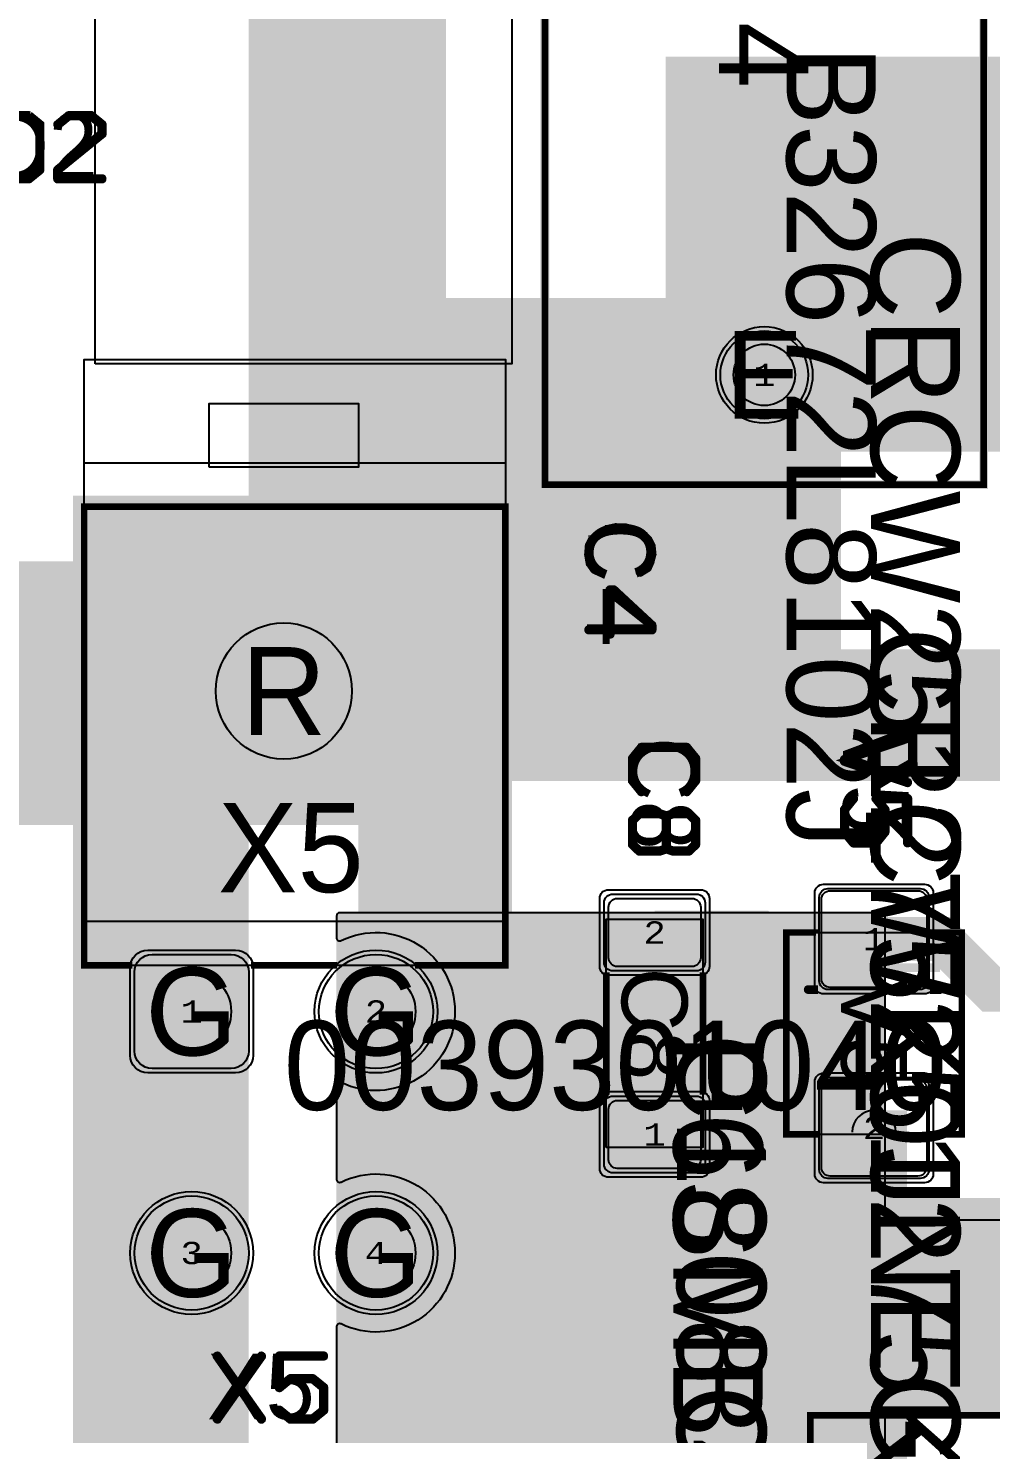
# Model space of a CAD drawing. Extents: x -74 to 89, y -130 to 74.
# Drawn here: x 15.47 to 37.41, y 21.63 to 53.65 of the extents above; entities that cross this region are included whole.
import ezdxf
from ezdxf.enums import TextEntityAlignment as Align

# ---------------------------------------------------------------- set-up
doc = ezdxf.new("R2010")
doc.units = 0
doc.header["$MEASUREMENT"] = 0
for name, color, linetype in [('ASSEMBLY_OUTLINES_TOP', 102, 'CONTINUOUS'), ('ASSEMBLY_PART_NUMBERS_TOP', 102, 'CONTINUOUS'), ('ASSEMBLY_REF_DES_TOP', 102, 'CONTINUOUS'), ('BOARD_OUTLINE', 10, 'CONTINUOUS'), ('DRILL_DRAWING', 21, 'CONTINUOUS'), ('GENERATED_SILKSCREEN_TOP', 140, 'CONTINUOUS'), ('MANUFACTURING_OUTLINES', 10, 'CONTINUOUS'), ('MOUNTING_HOLES_LAYER_BOT13', 42, 'CONTINUOUS'), ('MOUNTING_HOLES_LAYER_TOP', 42, 'CONTINUOUS'), ('PART_HOLES_LAYER_BOTTOM', 30, 'CONTINUOUS'), ('PART_HOLES_LAYER_TOP', 30, 'CONTINUOUS'), ('PART_PADS_LAYER_BOTTOM', 230, 'CONTINUOUS'), ('PART_PADS_LAYER_TOP', 150, 'CONTINUOUS'), ('PART_PADS_SMD_TOP', 150, 'CONTINUOUS'), ('PIN_NUMBERS_TOP', 8, 'CONTINUOUS'), ('PLACEMENT_OUTLINES_TOP', 130, 'CONTINUOUS'), ('PLANE_DATA_LAYER_BOTTOM', 230, 'CONTINUOUS'), ('PLANE_DATA_LAYER_TOP', 150, 'CONTINUOUS'), ('PLANE_SHAPES_LAYER_BOTTOM', 230, 'CONTINUOUS'), ('PLANE_SHAPES_LAYER_TOP', 150, 'CONTINUOUS'), ('ROUTE_BORDER', 151, 'CONTINUOUS'), ('SILKSCREEN_OUTLINES_TOP', 150, 'CONTINUOUS'), ('SILKSCREEN_REF_DES_TOP', 150, 'CONTINUOUS'), ('SOLDERMASK_PADS_BTM', 12, 'CONTINUOUS'), ('SOLDERMASK_PADS_TOP', 180, 'CONTINUOUS'), ('SOLDERPASTE_PADS_TOP', 180, 'CONTINUOUS'), ('TRACES_LAYER_TOP', 150, 'CONTINUOUS')]:
    doc.layers.add(name, color=color, linetype=linetype)
doc.styles.add('COURIER_NEW', font='cour.ttf')
doc.styles.add('VERIBEST_GERBER_0', font='txt')
doc.styles.add('VERIBEST_GERBER_1', font='cour.ttf')

msp = doc.modelspace()

# ---------------------------------------------------------------- hatches: boundary and pattern name
at = {"layer": 'MOUNTING_HOLES_LAYER_BOT13'}
h = msp.add_hatch(color=256, dxfattribs=at)
edge = h.paths.add_edge_path()
edge.add_arc((21.301504, 38.55), 1.55, 0, 360)
at = {"layer": 'MOUNTING_HOLES_LAYER_TOP'}
h = msp.add_hatch(color=256, dxfattribs=at)
edge = h.paths.add_edge_path()
edge.add_arc((21.301504, 38.55), 1.55, 0, 360)
at = {"layer": 'PART_HOLES_LAYER_BOTTOM'}
h = msp.add_hatch(color=256, dxfattribs=at)
edge = h.paths.add_edge_path()
edge.add_arc((32.25, 45.75), 0.7, 0, 360)
h = msp.add_hatch(color=256, dxfattribs=at)
edge = h.paths.add_edge_path()
edge.add_arc((19.201504, 31.25), 0.9, 0, 360)
h = msp.add_hatch(color=256, dxfattribs=at)
edge = h.paths.add_edge_path()
edge.add_arc((23.401504, 31.25), 0.9, 0, 360)
h = msp.add_hatch(color=256, dxfattribs=at)
edge = h.paths.add_edge_path()
edge.add_arc((19.201504, 25.75), 0.9, 0, 360)
h = msp.add_hatch(color=256, dxfattribs=at)
edge = h.paths.add_edge_path()
edge.add_arc((23.401504, 25.75), 0.9, 0, 360)
at = {"layer": 'PART_HOLES_LAYER_TOP'}
h = msp.add_hatch(color=256, dxfattribs=at)
edge = h.paths.add_edge_path()
edge.add_arc((32.25, 45.75), 0.7, 0, 360)
h = msp.add_hatch(color=256, dxfattribs=at)
edge = h.paths.add_edge_path()
edge.add_arc((19.201504, 31.25), 0.9, 0, 360)
h = msp.add_hatch(color=256, dxfattribs=at)
edge = h.paths.add_edge_path()
edge.add_arc((23.401504, 31.25), 0.9, 0, 360)
h = msp.add_hatch(color=256, dxfattribs=at)
edge = h.paths.add_edge_path()
edge.add_arc((19.201504, 25.75), 0.9, 0, 360)
h = msp.add_hatch(color=256, dxfattribs=at)
edge = h.paths.add_edge_path()
edge.add_arc((23.401504, 25.75), 0.9, 0, 360)
at = {"layer": 'PLANE_DATA_LAYER_BOTTOM'}
h = msp.add_hatch(color=256, dxfattribs=at)
h.paths.add_polyline_path([(53, 28.0762, -0.414213562), (52.9238, 28), (47.0762, 28, -0.414213562), (47, 28.0762), (47, 29.499992, 0.414213562), (46.999992, 29.5), (39.5762, 29.5, -0.414213562), (39.5, 29.5762), (39.5, 36.499992, 0.414213562), (39.499992, 36.5), (22.091972, 36.5, -0.825619605), (22.063643, 36.646938, 5.186799524), (20.539365, 36.646938, -0.825619605), (20.511036, 36.5), (20.500008, 36.5, 0.414213562), (20.5, 36.499992), (20.5, 33.071462, -0.516571623), (20.398642, 32.999535, 0.084315435), (20.101504, 33.05), (18.301504, 33.05, 0.414213562), (17.401504, 32.15), (17.401504, 30.35, 0.414213562), (18.301504, 29.45), (20.101504, 29.45, 0.084315435), (20.398642, 29.500465, -0.516571623), (20.5, 29.428538), (20.5, 27.173418, -0.641080194), (20.374158, 27.115607, 2.176800476), (20.374158, 24.384393, -0.641080194), (20.5, 24.326582), (20.5, 18.5762, -0.414213562), (20.4238, 18.5), (15.500008, 18.5, 0.414213562), (15.5, 18.499992), (15.5, 10.500008, 0.414213562), (15.500008, 10.5), (23.999992, 10.5, 0.414213562), (24, 10.500008), (24, 15.9238, -0.414213562), (24.0762, 16), (25.146304, 16, -0.414213562), (25.222504, 15.9238), (25.222504, 15.923799, -0.137277598), (25.211437, 15.88425, 0.715361242), (27.396434, 13.270083, -0.526387993), (27.5, 13.198967), (27.5, 12.626516, -0.17151758), (27.483077, 12.578634, 0.065444948), (27.472879, 12.561955), (27.440689, 12.489494, -0.39077619), (27.345828, 12.448526, 0.516859375), (24.95, 10.75), (24.95, 10.749999, 0.170610357), (25.345778, 9.623873, -0.629298024), (25.286333, 9.5), (22.000008, 9.5, 0.414213562), (22, 9.499992), (22, -6.4238, -0.414213562), (21.9238, -6.5), (17.5762, -6.5, -0.414213562), (17.5, -6.4238), (17.5, 5.499992, 0.414213562), (17.499992, 5.5), (13.5762, 5.5, -0.414213562), (13.5, 5.5762), (13.5, 20.4238, -0.414213562), (13.5762, 20.5), (16.499992, 20.5, 0.414213562), (16.5, 20.500008), (16.5, 42.9238, -0.414213562), (16.5762, 43), (20.499992, 43, 0.414213562), (20.5, 43.000008), (20.5, 55.999992, 0.414213562), (20.499992, 56), (17.0762, 56, -0.414213562), (17, 56.0762), (17, 63.4238, -0.414213562), (17.0762, 63.5), (35.4238, 63.5, -0.414213562), (35.5, 63.4238), (35.5, 57.0762, -0.414213562), (35.4238, 57), (25.000008, 57, 0.414213562), (25, 56.999992), (25, 39.500008, 0.414213562), (25.000008, 39.5), (46.9238, 39.5, -0.414213562), (47, 39.4238), (47, 31.500008, 0.414213562), (47.000008, 31.5), (52.9238, 31.5, -0.414213562), (53, 31.4238)], flags=0)
h.paths.add_polyline_path([(30.75, 60.75, -1), (33.75, 60.75, -1)], flags=0)
h.paths.add_polyline_path([(39.75, 31.75, -1), (43.25, 31.75, -1)], flags=0)
h.paths.add_polyline_path([(49.8, 29.75, -1), (52.7, 29.75, -1)], flags=0)
h = msp.add_hatch(color=256, dxfattribs=at)
h.paths.add_polyline_path([(44.5, 55.0762, -0.414213562), (44.4238, 55), (41.000008, 55, 0.414213562), (41, 54.999992), (41, 44.0762, -0.414213562), (40.9238, 44), (30.0762, 44, -0.414213562), (30, 44.0762), (30, 52.9238, -0.414213562), (30.0762, 53), (38.499992, 53, 0.414213562), (38.5, 53.000008), (38.5, 60.9238, -0.414213562), (38.5762, 61), (40.9238, 61, -0.414213562), (41, 60.9238), (41, 58.500008, 0.414213562), (41.000008, 58.5), (44.4238, 58.5, -0.414213562), (44.5, 58.4238)], flags=0)
h.paths.add_polyline_path([(30.75, 45.75, -1), (33.75, 45.75, -1)], flags=0)
for points in [[(32.25, 45.75), (31.135458, 46.864542)], [(32.25, 45.75), (33.364542, 46.864542)], [(32.25, 45.75), (31.12564, 44.645364)], [(32.25, 45.75), (33.37436, 44.645364)], [(20.101504, 32.15), (20.110797, 33.126156)], [(23.401504, 31.25), (23.725013, 33.098099)], [(18.301504, 32.15), (17.611226, 32.840278)], [(23.401504, 31.25), (23.401504, 29.3738)], [(23.401504, 31.25), (25.277704, 31.25)], [(18.301504, 30.35), (17.611226, 29.659722)], [(20.101504, 30.35), (20.110777, 29.373844)], [(19.201504, 25.75), (19.201504, 27.6262)], [(23.401504, 25.75), (23.401504, 27.6262)], [(19.201504, 25.75), (17.325304, 25.75)], [(19.201504, 25.75), (19.201504, 23.8738)], [(23.401504, 25.75), (23.401504, 23.8738)], [(23.401504, 25.75), (25.277704, 25.75)]]:
    msp.add_hatch(color=256, dxfattribs=at).paths.add_polyline_path(points, is_closed=False, flags=0)
msp.add_hatch(color=256, dxfattribs=at).paths.add_polyline_path([(53, 25.4238, 0.414213562), (52.9238, 25.5), (52.464858, 25.5, 0.414213562), (52.388658, 25.4238, 0.163979259), (52.404203, 25.377677, -0.163980254), (52.7, 24.500001), (52.7, 24.5, -1), (49.8, 24.5), (49.8, 24.500001, -0.163980254), (50.095797, 25.377677, 0.163979259), (50.111342, 25.4238, 0.414213562), (50.035142, 25.5), (45.500008, 25.5, -0.414213562), (45.5, 25.500008), (45.5, 26.4238, 0.414213562), (45.4238, 26.5), (43.325309, 26.5, 0.414213562), (43.249109, 26.4238, 0.133379097), (43.259578, 26.385253, -0.133376905), (43.5, 25.5, -1), (40, 25.5, -0.133376905), (40.240422, 26.385253, 0.133379097), (40.250891, 26.4238, 0.414213562), (40.174691, 26.5), (35.000008, 26.5, -0.414213562), (35, 26.500008), (35, 33.4238, 0.414213562), (34.9238, 33.5), (22.5762, 33.5, 0.414213562), (22.5, 33.4238), (22.5, 32.934933, 0.55485843), (22.609719, 32.866501, -0.554858273), (25.201504, 31.25, -0.554858273), (22.609719, 29.633499, 0.55485843), (22.5, 29.565067), (22.5, 27.434933, 0.55485843), (22.609719, 27.366501, -0.554858273), (25.201504, 25.75, -0.554858273), (22.609719, 24.133499, 0.55485843), (22.5, 24.065067), (22.5, 18.5762, 0.414213562), (22.5762, 18.5), (24.963697, 18.5, 0.414213562), (25.039897, 18.5762, 0.077858469), (25.036246, 18.599504, -0.077859583), (24.95, 19.15, -1), (28.55, 19.15, -0.077859583), (28.463754, 18.599504, 0.077858469), (28.460103, 18.5762, 0.414213562), (28.536303, 18.5), (30.3738, 18.5, 0.414213562), (30.45, 18.5762), (30.45, 20.05, -0.414213562), (31.35, 20.95), (33.15, 20.95, -0.414213562), (34.05, 20.05), (34.05, 18.5762, 0.414213562), (34.1262, 18.5), (34.9238, 18.5, 0.414213562), (35, 18.5762), (35, 21.999992, -0.414213562), (35.000008, 22), (52.9238, 22, 0.414213562), (53, 22.0762)], flags=0)
at = {"layer": 'PLANE_DATA_LAYER_TOP'}
h = msp.add_hatch(color=256, dxfattribs=at)
h.paths.add_polyline_path([(53.5, 22.5762, -0.414213562), (53.4238, 22.5), (35.500008, 22.5, 0.414213562), (35.5, 22.499992), (35.5, 14.5762, -0.414213562), (35.4238, 14.5), (34.088586, 14.5, -0.47426018), (34.013914, 14.591382, 0.592216632), (31.603566, 16.629917, -0.526387993), (31.5, 16.701033), (31.5, 17.2738, -0.414213562), (31.5762, 17.35), (33.15, 17.35, 0.414213562), (34.05, 18.25), (34.05, 20.05, 0.414213562), (33.15, 20.95), (31.35, 20.95, 0.414213562), (30.45, 20.05), (30.45, 18.5762, -0.414213562), (30.3738, 18.5), (28.536303, 18.5, -0.508470213), (28.463754, 18.599504, 1.371548613), (25.036246, 18.599504, -0.508470213), (24.963697, 18.5), (23.0762, 18.5, -0.414213562), (23, 18.5762), (23, 23.902217, -0.466226494), (23.089412, 23.977263, 1.191429644), (23.089412, 27.522737, -0.466226494), (23, 27.597783), (23, 29.402217, -0.466226494), (23.089412, 29.477263, 1.191429644), (23.089412, 33.022737, -0.466226494), (23, 33.097783), (23, 35.499992, 0.414213562), (22.999992, 35.5), (15.000008, 35.5, 0.414213562), (15, 35.499992), (15, 25.5762, -0.414213562), (14.9238, 25.5), (8.000008, 25.5, 0.414213562), (8, 25.499992), (8, 23.0762, -0.414213562), (7.9238, 23), (6.775, 23, 0.414213562), (6.225, 22.45), (6.225, 20.55, 0.414213562), (6.775, 20), (7.9238, 20, -0.414213562), (8, 19.9238), (8, 19.5762, -0.414213562), (7.9238, 19.5), (6.0762, 19.5, -0.414213562), (6, 19.5762), (6, 35.999992, 0.414213562), (5.999992, 36), (-6.249992, 36, 0.414213562), (-6.25, 35.999992), (-6.25, 25.5762, -0.414213562), (-6.3262, 25.5), (-12.999992, 25.5, 0.414213562), (-13, 25.499992), (-13, 0.000008, 0.414213562), (-12.999992, 0), (12.4238, 0, -0.414213562), (12.5, -0.0762), (12.5, -13.9238, -0.414213562), (12.4238, -14), (9.500008, -14, 0.414213562), (9.5, -14.000008), (9.5, -17.6738, -0.414213562), (9.4238, -17.75), (8.275, -17.75, 0.414213562), (7.725, -18.3), (7.725, -20.2, 0.414213562), (8.275, -20.75), (9.4238, -20.75, -0.414213562), (9.5, -20.8262), (9.5, -21.4238, -0.414213562), (9.4238, -21.5), (7.5762, -21.5, -0.414213562), (7.5, -21.4238), (7.5, -14.000008, 0.414213562), (7.499992, -14), (5.0762, -14, -0.414213562), (5, -13.9238), (5, -3.500008, 0.414213562), (4.999992, -3.5), (-5.499992, -3.5, 0.414213562), (-5.5, -3.500008), (-5.5, -13.9238, -0.414213562), (-5.5762, -14), (-12.999992, -14, 0.414213562), (-13, -14.000008), (-13, -35.999992, 0.414213562), (-12.999992, -36), (12.4238, -36, -0.414213562), (12.5, -36.0762), (12.5, -51.4238, -0.414213562), (12.4238, -51.5), (11.03156, -51.499998, -0.198913366), (10.977678, -51.47768), (10.514832, -51.014834, -0.198909956), (10.492514, -50.960953), (10.492514, -50.960952, -0.374001823), (10.55814, -50.885489, 0.374003548), (11.85, -49.4), (11.85, -49.399999, 0.932710076), (8.864511, -49.191859, -0.61897311), (8.735166, -49.235168), (8.02232, -48.522322, -0.198909956), (8.000002, -48.468441), (8.000002, -48.46844), (8, -41.000008, 0.414213562), (7.999992, -41), (-23.9238, -41, -0.414213562), (-24, -40.9238), (-24, 51.999992, 0.414213562), (-24.000008, 52), (-30.9238, 52, -0.414213562), (-31, 52.0762), (-31, 63.4238, -0.414213562), (-30.9238, 63.5), (-18.0762, 63.5, -0.414213562), (-18, 63.4238), (-18, 52.000008, 0.414213562), (-17.999992, 52), (-7.500008, 52, 0.414213562), (-7.5, 52.000008), (-7.5, 55.190158, -0.525791313), (-7.396567, 55.261325, 0.091624252), (-7.2, 55.225), (-5.3, 55.225, 0.091624252), (-5.103433, 55.261325, -0.525791313), (-5, 55.190158), (-5, 52.000008, 0.414213562), (-4.999992, 52), (0.4238, 52, -0.414213562), (0.5, 51.9238), (0.5, 41.500008, 0.414213562), (0.500008, 41.5), (22.499992, 41.5, 0.414213562), (22.5, 41.500008), (22.5, 47.4238, -0.414213562), (22.5762, 47.5), (33.9238, 47.5, -0.414213562), (34, 47.4238), (34, 36.5762, -0.414213562), (33.9238, 36.5), (26.500008, 36.5, 0.414213562), (26.5, 36.499992), (26.5, 29.000008, 0.414213562), (26.500008, 29), (28.1738, 29, -0.414213562), (28.25, 28.9238), (28.25, 27.775, 0.414213562), (28.8, 27.225), (30.7, 27.225, 0.414213562), (31.25, 27.775), (31.25, 28.9238, -0.414213562), (31.3262, 29), (33.0738, 29, -0.414213562), (33.15, 28.9238), (33.15, 27.65, 0.414213562), (33.7, 27.1), (35.4238, 27.1, -0.414213562), (35.5, 27.0238), (35.5, 27.000008, 0.414213562), (35.500008, 27), (40.606409, 27, -0.708227821), (40.654126, 26.864391, 0.227325996), (40, 25.500001), (40, 25.5, 1), (43.5, 25.5), (43.5, 25.500001, 0.227325996), (42.845874, 26.864391, -0.708230906), (42.893591, 27), (43.9238, 27, -0.414213562), (44, 26.9238), (44, 25.500008, 0.414213562), (44.000008, 25.5), (50.035142, 25.5, -0.620327862), (50.095797, 25.377677, 0.163980254), (49.8, 24.500001), (49.8, 24.5, 1), (52.7, 24.5), (52.7, 24.500001, 0.163980254), (52.404203, 25.377677, -0.620331479), (52.464858, 25.5), (53.4238, 25.5, -0.414213562), (53.5, 25.4238)], flags=0)
h.paths.add_polyline_path([(-29.5, 58.25, -1), (-26.5, 58.25, -1)], flags=0)
h.paths.add_polyline_path([(-23.5, -19.75, -1), (-20.5, -19.75, -1)], flags=0)
h.paths.add_polyline_path([(-23.25, 19.25, -1), (-20.25, 19.25, -1)], flags=0)
h.paths.add_polyline_path([(8.85, -10.4, -1), (11.85, -10.4, -1)], flags=0)
h.paths.add_polyline_path([(8.85, 28.6, -1), (11.85, 28.6, -1)], flags=0)
h.paths.add_polyline_path([(19.251504, 38.55, -1), (23.351504, 38.55, -1)], flags=0)
h.paths.add_polyline_path([(30.75, 45.75, -1), (33.75, 45.75, -1)], flags=0)
for points in [[(32.25, 45.75), (31.125659, 46.854655)], [(32.25, 45.75), (33.364542, 46.864542)], [(32.25, 45.75), (31.135458, 44.635458)], [(32.25, 45.75), (33.354636, 44.62564)], [(23.401504, 31.25), (23.554454, 33.119955)], [(23.401504, 31.25), (23.554454, 29.380045)], [(23.401504, 31.25), (25.277704, 31.25)], [(33.75, 28.6), (33.0738, 28.6)], [(28.85, 28.45), (28.1738, 28.45)], [(30.65, 28.45), (31.3262, 28.45)], [(23.401504, 25.75), (23.554454, 27.619955)], [(29.75, 27.825), (29.75, 27.1488)], [(34.75, 27.7), (34.75, 27.0238)], [(23.401504, 25.75), (23.554454, 23.880045)], [(23.401504, 25.75), (25.277704, 25.75)]]:
    msp.add_hatch(color=256, dxfattribs=at).paths.add_polyline_path(points, is_closed=False, flags=0)

# ---------------------------------------------------------------- linework, layer by layer
at = {"layer": 'ASSEMBLY_OUTLINES_TOP', "const_width": 0.2}
msp.add_lwpolyline([(27.25, 43.25), (27.25, 63.25), (37.25, 63.25), (37.25, 43.25)], close=True, dxfattribs=at)
at = {"layer": 'ASSEMBLY_OUTLINES_TOP'}
for points in [[(17, 46), (17, 57), (26.5, 57), (26.5, 46)], [(16.751504, 33.3), (16.751504, 46.1), (26.351504, 46.1), (26.351504, 33.3)], [(19.601504, 43.65), (19.601504, 45.1), (23.001504, 45.1), (23.001504, 43.65)], [(28.65, 28.15), (28.65, 33.35), (30.85, 33.35), (30.85, 28.15)], [(32.75, 28.45), (32.75, 33.05), (36.75, 33.05), (36.75, 28.45)], [(33.3, -21.55), (33.3, 22.05), (46.1, 22.05), (46.1, -21.55)]]:
    msp.add_lwpolyline(points, close=True, dxfattribs=at)
at = {"layer": 'ASSEMBLY_OUTLINES_TOP', "const_width": 0.2}
msp.add_lwpolyline([(36.25, 32.25), (33.25, 32.25)], dxfattribs=at)
at = {"layer": 'ASSEMBLY_OUTLINES_TOP'}
msp.add_lwpolyline([(35.25, 28.5, 1), (34.25, 28.5)], format="xyb", dxfattribs=at)
msp.add_circle((0, 0), 74, dxfattribs=at)
at = {"layer": 'BOARD_OUTLINE'}
msp.add_lwpolyline([(62, -40.39802, -0.011944181), (60, -43.312816), (60, -43.312815, -0.105291747), (37.148351, -64), (10, -64), (10, -73.321211, -0.067878888), (-10, -73.321211), (-10, -64), (-37.148351, -64, -0.130474387), (-64, -37.148351), (-64, -10), (-73.321211, -10, -0.067878888), (-73.321211, 10), (-64, 10), (-64, 37.148351, -0.130474387), (-37.148351, 64), (-10, 64), (-10, 73.321211, -0.067878888), (10, 73.321211), (10, 64), (37.148351, 64, -0.105291747), (60, 43.312815), (60, 43.312816, -0.011944181), (62, 40.39802)], format="xyb", close=True, dxfattribs=at)
at = {"layer": 'GENERATED_SILKSCREEN_TOP', "const_width": 0.15}
msp.add_lwpolyline([(27.25, 43.25), (27.25, 63.25), (37.25, 63.25), (37.25, 43.25)], close=True, dxfattribs=at)
for points in [[(15.5095, 51.6785), (15.502, 51.6815), (15.496, 51.683), (15.49, 51.6845), (14.731, 51.6845)], [(14.731, 50.1845), (15.49, 50.1845), (15.496, 50.1845), (15.499, 50.186), (15.502, 50.1875), (15.5095, 50.1905), (15.763, 50.396), (15.7675, 50.402), (15.769, 50.405), (15.772, 50.4125), (15.7735, 50.42), (15.7735, 51.449), (15.772, 51.4565), (15.769, 51.461), (15.769, 51.4655), (15.7675, 51.467), (15.7645, 51.4685), (15.763, 51.4715), (15.5095, 51.6785)], [(14.764, 51.623), (15.4795, 51.623), (15.7135, 51.434), (15.7135, 50.435), (15.4795, 50.246), (14.764, 50.246), (14.764, 51.623)], [(16.9285, 51.6785), (17.1805, 51.473), (17.185, 51.4655), (17.1865, 51.4595), (17.1895, 51.455), (17.191, 51.449), (17.191, 51.2435), (17.1895, 51.2375), (17.1865, 51.2285), (17.185, 51.221), (17.1805, 51.218), (16.1815, 50.4065), (16.1815, 50.246), (17.161, 50.246), (17.1715, 50.243), (17.1805, 50.237), (17.185, 50.2265), (17.1865, 50.2145), (17.185, 50.204), (17.1805, 50.1935), (17.1715, 50.1875), (17.161, 50.1845), (16.15, 50.1845), (16.138, 50.1875), (16.1305, 50.195), (16.123, 50.2025), (16.12, 50.2145), (16.12, 50.42), (16.1215, 50.4245), (16.1245, 50.435), (16.1275, 50.4395), (16.1305, 50.4425), (16.1335, 50.4455), (17.131, 51.2585), (17.131, 51.434), (16.897, 51.623), (16.4125, 51.623), (16.168, 51.4235), (16.1575, 51.4205), (16.147, 51.422), (16.138, 51.4265), (16.132, 51.4355), (16.126, 51.4445), (16.1245, 51.455), (16.1245, 51.461), (16.126, 51.4655), (16.1335, 51.473), (16.3855, 51.6785), (16.3915, 51.68), (16.396, 51.6815), (16.3975, 51.683), (16.4035, 51.6845), (16.909, 51.6845), (16.915, 51.683), (16.9165, 51.683), (16.918, 51.6815), (16.9225, 51.68), (16.9285, 51.6785)], [(29.599, 41.333), (29.608, 41.3405), (29.6095, 41.3435), (29.611, 41.3465), (29.674, 41.4875), (29.6755, 41.4935), (29.6755, 41.501), (29.7145, 41.648), (29.7175, 41.654), (29.719, 41.6615), (29.6995, 41.855), (29.698, 41.858), (29.698, 41.861), (29.6965, 41.864), (29.695, 41.867), (29.6275, 41.996), (29.626, 42.0035), (29.62, 42.011), (29.5045, 42.125), (29.497, 42.128), (29.4925, 42.131), (29.293, 42.2315), (29.2855, 42.2345), (29.2825, 42.236), (29.083, 42.296), (29.0785, 42.296), (29.077, 42.296), (29.0755, 42.2975), (29.0725, 42.2975), (28.87, 42.2975), (28.8655, 42.299), (28.8595, 42.2975), (28.654, 42.2525), (28.6495, 42.2525), (28.645, 42.248), (28.6435, 42.248), (28.4425, 42.1355), (28.4395, 42.1355), (28.4365, 42.1325), (28.435, 42.131), (28.315, 42.02), (28.315, 42.017), (28.3135, 42.017), (28.3105, 42.014), (28.309, 42.011), (28.243, 41.8775), (28.237, 41.8715), (28.2355, 41.8655), (28.219, 41.663), (28.219, 41.6615), (28.219, 41.66), (28.219, 41.6555), (28.255, 41.4515), (28.2565, 41.4455), (28.2625, 41.441), (28.3585, 41.303), (28.3645, 41.297), (28.3735, 41.2925), (28.504, 41.231), (28.51, 41.228), (28.516, 41.2265), (28.5265, 41.2295), (28.5355, 41.2355), (28.5415, 41.2445), (28.5445, 41.255), (28.546, 41.2655), (28.543, 41.2745), (28.534, 41.282), (28.4035, 41.3435), (28.315, 41.471), (28.2805, 41.663), (28.2955, 41.8565), (28.36, 41.978), (28.474, 42.086), (28.6675, 42.1925), (28.873, 42.236), (29.0695, 42.236), (29.263, 42.1805), (29.269, 42.1775), (29.281, 42.176), (29.2855, 42.179), (29.29, 42.182), (29.2975, 42.1895), (29.302, 42.2), (29.3035, 42.2105), (29.302, 42.221), (29.296, 42.23), (29.2855, 42.2345), (29.281, 42.236), (29.272, 42.2345), (29.263, 42.23), (29.2555, 42.2225), (29.251, 42.215), (29.2495, 42.206), (29.2495, 42.197), (29.254, 42.188), (29.263, 42.1805), (29.4595, 42.08), (29.575, 41.966), (29.6395, 41.846), (29.656, 41.66), (29.6185, 41.5175), (29.617, 41.516), (29.6155, 41.513), (29.5585, 41.381), (29.3995, 41.282), (29.392, 41.2745), (29.389, 41.2655), (29.3905, 41.2535), (29.395, 41.243), (29.4025, 41.234), (29.413, 41.228), (29.4235, 41.2265), (29.434, 41.231), (29.599, 41.333)], [(28.735, 40.883), (28.723, 40.88), (28.714, 40.8725), (28.7065, 40.865), (28.7035, 40.853), (28.7035, 39.9725), (28.249, 39.9725), (28.2385, 39.9695), (28.2295, 39.9635), (28.225, 39.953), (28.2235, 39.9425), (28.225, 39.932), (28.2295, 39.9215), (28.2385, 39.9155), (28.249, 39.9125), (28.7035, 39.9125), (28.7035, 39.842), (28.7065, 39.83), (28.7125, 39.8225), (28.723, 39.818), (28.7335, 39.8165), (28.7455, 39.818), (28.756, 39.8225), (28.762, 39.83), (28.765, 39.842), (28.765, 39.9125), (29.689, 39.9125), (29.701, 39.9155), (29.7085, 39.923), (29.716, 39.9305), (29.719, 39.9425), (29.719, 40.043), (29.7175, 40.049), (29.7145, 40.0565), (29.713, 40.0625), (29.7085, 40.067), (28.837, 40.8755), (28.831, 40.88), (28.825, 40.8815), (28.8145, 40.883), (28.735, 40.883)], [(28.801, 40.8215), (29.656, 40.031), (29.656, 39.9725), (28.765, 39.9725), (28.765, 40.8215), (28.801, 40.8215)], [(34.046, 36.9475), (34.046, 36.9895), (34.0475, 36.9985), (34.052, 37.006), (34.058, 37.0135), (34.067, 37.0165), (35.5055, 37.504), (35.5175, 37.504), (35.5265, 37.4995), (35.534, 37.492), (35.54, 37.4815), (35.5415, 37.471), (35.54, 37.4605), (35.5355, 37.4515), (35.525, 37.4455), (34.1105, 36.97), (35.525, 36.4915), (35.5355, 36.4855), (35.54, 36.4765), (35.5415, 36.466), (35.54, 36.4555), (35.534, 36.445), (35.5265, 36.4375), (35.5175, 36.4345), (35.5055, 36.436), (34.067, 36.9205), (34.058, 36.925), (34.052, 36.9325), (34.0475, 36.94), (34.046, 36.9475)], [(29.222, 37.03125), (29.4275, 37.28325), (29.432, 37.29075), (29.438, 37.29225), (29.444, 37.29525), (29.4515, 37.29675), (30.4805, 37.29675), (30.488, 37.29525), (30.494, 37.29225), (30.4985, 37.28925), (30.5, 37.28775), (30.5045, 37.28325), (30.71, 37.03125), (30.7115, 37.02675), (30.713, 37.02225), (30.7145, 37.02075), (30.716, 37.01475), (30.716, 36.50925), (30.7145, 36.50175), (30.713, 36.49875), (30.7115, 36.49425), (30.71, 36.48975), (30.5045, 36.23625), (30.497, 36.23025), (30.485, 36.22725), (30.4775, 36.22875), (30.47, 36.23175), (30.4625, 36.23625), (30.4565, 36.24375), (30.452, 36.25125), (30.4505, 36.25875), (30.4505, 36.26625), (30.455, 36.27225), (30.6545, 36.51975), (30.6545, 37.00425), (30.4655, 37.23525), (29.4665, 37.23525), (29.2775, 37.00425), (29.2775, 36.51975), (29.477, 36.27225), (29.4815, 36.26625), (29.4815, 36.25875), (29.48, 36.25125), (29.4755, 36.24375), (29.4695, 36.23625), (29.462, 36.23175), (29.4545, 36.22875), (29.444, 36.22725), (29.435, 36.23025), (29.4275, 36.23625), (29.222, 36.48975), (29.219, 36.49575), (29.2175, 36.49725), (29.2175, 36.50175), (29.2175, 36.50325), (29.216, 36.50475), (29.216, 36.50925), (29.216, 37.01475), (29.2175, 37.02075), (29.219, 37.02675), (29.222, 37.03125)], [(35.03, 35.848), (35.0285, 35.854), (35.027, 35.8585), (35.024, 35.8645), (34.859, 36.0685), (35.4845, 36.0685), (35.4845, 35.089), (35.4875, 35.0785), (35.4935, 35.0695), (35.504, 35.065), (35.5145, 35.0635), (35.5265, 35.065), (35.537, 35.0695), (35.543, 35.0785), (35.546, 35.089), (35.546, 36.1015), (35.543, 36.112), (35.5355, 36.1195), (35.528, 36.1285), (35.516, 36.1315), (34.7945, 36.1315), (34.784, 36.13), (34.7765, 36.1255), (34.772, 36.1195), (34.769, 36.109), (34.766, 36.1015), (34.7645, 36.0955), (34.766, 36.088), (34.7705, 36.082), (34.97, 35.8375), (34.97, 35.353), (34.7795, 35.119), (34.2965, 35.119), (34.109, 35.353), (34.109, 35.8375), (34.307, 36.082), (34.3115, 36.0925), (34.3115, 36.1015), (34.3055, 36.1105), (34.298, 36.1195), (34.2875, 36.1255), (34.277, 36.127), (34.271, 36.127), (34.2665, 36.1255), (34.259, 36.118), (34.052, 35.8645), (34.049, 35.86), (34.049, 35.854), (34.046, 35.848), (34.046, 35.3425), (34.046, 35.338), (34.0475, 35.3365), (34.0475, 35.335), (34.049, 35.332), (34.049, 35.329), (34.052, 35.323), (34.259, 35.0695), (34.2635, 35.065), (34.2665, 35.0635), (34.2755, 35.0605), (34.2815, 35.059), (34.7945, 35.059), (34.802, 35.0605), (34.8095, 35.0635), (34.8125, 35.0635), (34.814, 35.065), (34.817, 35.068), (34.82, 35.0695), (35.024, 35.323), (35.027, 35.3305), (35.0285, 35.335), (35.03, 35.3425), (35.03, 35.848)], [(30.1625, 34.87575), (30.0185, 34.92375), (29.8745, 34.87575), (29.87, 34.87575), (29.864, 34.87425), (29.4005, 34.87425), (29.396, 34.87425), (29.3915, 34.87575), (29.3855, 34.87725), (29.3795, 34.88325), (29.225, 35.03325), (29.219, 35.03925), (29.2175, 35.04825), (29.216, 35.05425), (29.216, 35.60475), (29.216, 35.60925), (29.2175, 35.61375), (29.219, 35.61975), (29.225, 35.62575), (29.3795, 35.77575), (29.3855, 35.78175), (29.3915, 35.78475), (29.4005, 35.78475), (29.864, 35.78475), (29.87, 35.78475), (29.873, 35.78475), (29.8745, 35.78325), (30.0185, 35.73525), (30.1625, 35.78325), (30.164, 35.78475), (30.173, 35.78475), (30.533, 35.78475), (30.539, 35.78475), (30.5465, 35.78175), (30.554, 35.77575), (30.7085, 35.62575), (30.713, 35.61975), (30.7145, 35.61375), (30.716, 35.60925), (30.716, 35.60475), (30.716, 35.05425), (30.7145, 35.04825), (30.713, 35.03925), (30.7085, 35.03325), (30.554, 34.88325), (30.545, 34.87725), (30.539, 34.87575), (30.533, 34.87425), (30.173, 34.87425), (30.167, 34.87425), (30.164, 34.87575), (30.1625, 34.87575)], [(29.858, 35.72475), (29.414, 35.72475), (29.2775, 35.58975), (29.2775, 35.06625), (29.414, 34.93425), (29.858, 34.93425), (29.987, 34.97775), (29.987, 35.68425), (29.858, 35.72475)], [(30.5165, 35.72475), (30.176, 35.72475), (30.047, 35.68425), (30.047, 34.97775), (30.176, 34.93425), (30.5165, 34.93425), (30.6545, 35.06625), (30.6545, 35.58975), (30.5165, 35.72475)], [(20.7695, 21.948), (20.288, 22.6305), (19.8065, 21.948), (19.8035, 21.942), (19.7975, 21.939), (19.793, 21.9375), (19.7885, 21.9375), (19.778, 21.9405), (19.769, 21.945), (19.7615, 21.9525), (19.7555, 21.9615), (19.754, 21.9735), (19.7585, 21.984), (20.249, 22.6845), (19.7585, 23.385), (19.754, 23.3955), (19.754, 23.406), (19.76, 23.4165), (19.7675, 23.424), (19.778, 23.4285), (19.7885, 23.4315), (19.7975, 23.43), (19.8065, 23.4225), (20.288, 22.7385), (20.7695, 23.4225), (20.777, 23.43), (20.7875, 23.4315), (20.798, 23.4285), (20.807, 23.424), (20.816, 23.4165), (20.8205, 23.406), (20.822, 23.3955), (20.819, 23.385), (20.324, 22.6845), (20.819, 21.984), (20.822, 21.972), (20.8205, 21.9615), (20.816, 21.951), (20.807, 21.9435), (20.798, 21.9375), (20.7875, 21.936), (20.777, 21.939), (20.7695, 21.948)], [(21.452, 22.9185), (21.446, 22.917), (21.4415, 22.9155), (21.4355, 22.9125), (21.2315, 22.7475), (21.2315, 23.373), (22.211, 23.373), (22.2215, 23.376), (22.2305, 23.382), (22.235, 23.3925), (22.2365, 23.403), (22.235, 23.415), (22.2305, 23.424), (22.2215, 23.4315), (22.211, 23.4345), (21.1985, 23.4345), (21.188, 23.4315), (21.179, 23.424), (21.1715, 23.415), (21.1685, 23.4045), (21.1685, 22.683), (21.17, 22.6725), (21.1745, 22.665), (21.1805, 22.6605), (21.191, 22.6575), (21.1985, 22.6545), (21.2045, 22.653), (21.212, 22.6545), (21.218, 22.659), (21.4625, 22.8585), (21.947, 22.8585), (22.181, 22.668), (22.181, 22.185), (21.947, 21.9975), (21.4625, 21.9975), (21.218, 22.1955), (21.2075, 22.2), (21.1985, 22.2), (21.1895, 22.194), (21.1805, 22.1865), (21.1745, 22.176), (21.173, 22.1655), (21.1745, 22.155), (21.182, 22.1475), (21.4355, 21.9405), (21.44, 21.9375), (21.446, 21.9375), (21.452, 21.9345), (21.9575, 21.9345), (21.962, 21.9345), (21.9635, 21.936), (21.965, 21.936), (21.968, 21.9375), (21.971, 21.9375), (21.977, 21.9405), (22.2305, 22.1475), (22.235, 22.152), (22.2365, 22.155), (22.2395, 22.164), (22.241, 22.17), (22.241, 22.683), (22.2395, 22.689), (22.2365, 22.698), (22.2365, 22.701), (22.235, 22.7025), (22.232, 22.7055), (22.2305, 22.7085), (21.977, 22.9125), (21.9695, 22.9155), (21.9635, 22.917), (21.9575, 22.9185), (21.452, 22.9185)]]:
    msp.add_lwpolyline(points, dxfattribs=at)
at = {"layer": 'GENERATED_SILKSCREEN_TOP'}
for points, const_width in [([(26.351509, 32.3, -0.414213562), (26.351504, 32.299995), (24.289274, 32.299995, 0.00000284), (24.289262, 32.300005), (26.351499, 32.300005), (26.351499, 42.749995), (16.751509, 42.749995), (16.751509, 32.300005), (17.850812, 32.300005, 0.000005669), (17.850808, 32.299995), (16.751504, 32.299995, -0.414213562), (16.751499, 32.3), (16.751499, 42.75, -0.414213562), (16.751504, 42.750005), (26.351504, 42.750005, -0.414213562), (26.351509, 42.75), (26.351509, 32.3)], 0.15), ([(33.425, 33.049995), (32.750005, 33.049995), (32.750005, 28.450005), (33.425, 28.450005), (33.425, 28.449995), (32.75, 28.449995, -0.414213562), (32.749995, 28.45), (32.749995, 33.05, -0.414213562), (32.75, 33.050005), (33.425, 33.050005), (33.425, 33.049995)], 0.15), ([(36.750005, 28.45, -0.414213562), (36.75, 28.449995), (36.075, 28.449995), (36.075, 28.450005), (36.749995, 28.450005), (36.749995, 33.049995), (36.075, 33.049995), (36.075, 33.050005), (36.75, 33.050005, -0.414213562), (36.750005, 33.05), (36.750005, 28.45)], 0.15), ([(22.513746, 32.300005, 0.00000284), (22.513734, 32.299995), (20.5522, 32.299995, 0.000005669), (20.552196, 32.300005), (22.513746, 32.300005)], 0.15), ([(28.650005, 29.355492, 0.000011097), (28.649995, 29.355485), (28.649995, 32.144515, 0.000011097), (28.650005, 32.144508), (28.650005, 29.355492)], 0.15), ([(30.850005, 29.355485, 0.000011097), (30.849995, 29.355492), (30.849995, 32.144508, 0.000011097), (30.850005, 32.144515), (30.850005, 29.355485)], 0.15), ([(33.476398, 31.749995), (33.25, 31.749995, -1), (33.25, 31.750005), (33.476389, 31.750005, 0.000011211), (33.476398, 31.749995)], 0.2), ([(36.250005, 31.75, -0.414213562), (36.25, 31.749995), (36.023602, 31.749995, 0.000011211), (36.023611, 31.750005), (36.25, 31.750005, -0.414213562), (36.250005, 31.75)], 0.2), ([(44.500005, -21.55, -0.414213562), (44.5, -21.550005), (33.3, -21.550005, -0.414213562), (33.299995, -21.55), (33.299995, -19.53777, 0.00000284), (33.300005, -19.537758), (33.300005, -21.549995), (44.499995, -21.549995), (44.499995, 22.049995), (33.300005, 22.049995), (33.300005, 20.500692, 0.000005669), (33.299995, 20.500696), (33.299995, 22.05, -0.414213562), (33.3, 22.050005), (44.5, 22.050005, -0.414213562), (44.500005, 22.05), (44.500005, -21.55)], 0.15)]:
    msp.add_lwpolyline(points, format="xyb", dxfattribs=dict(at, const_width=const_width))
at = {"layer": 'MANUFACTURING_OUTLINES'}
msp.add_lwpolyline([(10.0254, 64.0254), (37.148351, 64.0254, -0.132241555), (37.161102, 64.021968, -0.10529175), (60.020595, 43.327682, -0.157601684), (60.0254, 43.312815), (60.0254, -43.312815, -0.157601684), (60.020595, -43.327682, -0.10529175), (37.161102, -64.021968, -0.132241555)], format="xyb", dxfattribs=at)
at = {"layer": 'MOUNTING_HOLES_LAYER_BOT13'}
msp.add_circle((21.301504, 38.55), 1.55, dxfattribs=at)
at = {"layer": 'MOUNTING_HOLES_LAYER_TOP'}
msp.add_circle((21.301504, 38.55), 1.55, dxfattribs=at)
at = {"layer": 'PART_HOLES_LAYER_BOTTOM'}
for centre, radius in [((32.25, 45.75), 0.7), ((19.201504, 31.25), 0.9), ((23.401504, 31.25), 0.9), ((19.201504, 25.75), 0.9), ((23.401504, 25.75), 0.9)]:
    msp.add_circle(centre, radius, dxfattribs=at)
at = {"layer": 'PART_HOLES_LAYER_TOP'}
for centre, radius in [((32.25, 45.75), 0.7), ((19.201504, 31.25), 0.9), ((23.401504, 31.25), 0.9), ((19.201504, 25.75), 0.9), ((23.401504, 25.75), 0.9)]:
    msp.add_circle(centre, radius, dxfattribs=at)
at = {"layer": 'PART_PADS_LAYER_BOTTOM'}
msp.add_lwpolyline([(20.501504, 30.35, -0.414213562), (20.101504, 29.95), (18.301504, 29.95, -0.414213562), (17.901504, 30.35), (17.901504, 32.15, -0.414213562), (18.301504, 32.55), (20.101504, 32.55, -0.414213562), (20.501504, 32.15)], format="xyb", close=True, dxfattribs=at)
for centre, radius in [((32.25, 45.75), 1), ((23.401504, 31.25), 1.3), ((19.201504, 25.75), 1.3), ((23.401504, 25.75), 1.3)]:
    msp.add_circle(centre, radius, dxfattribs=at)
at = {"layer": 'PART_PADS_LAYER_TOP'}
msp.add_lwpolyline([(20.501504, 30.35, -0.414213562), (20.101504, 29.95), (18.301504, 29.95, -0.414213562), (17.901504, 30.35), (17.901504, 32.15, -0.414213562), (18.301504, 32.55), (20.101504, 32.55, -0.414213562), (20.501504, 32.15)], format="xyb", close=True, dxfattribs=at)
for centre, radius in [((32.25, 45.75), 1), ((23.401504, 31.25), 1.3), ((19.201504, 25.75), 1.3), ((23.401504, 25.75), 1.3)]:
    msp.add_circle(centre, radius, dxfattribs=at)
at = {"layer": 'PART_PADS_SMD_TOP'}
for points in [[(33.5, 33.85, -0.414213562), (33.7, 34.05), (35.8, 34.05, -0.414213562), (36, 33.85), (36, 31.95, -0.414213562), (35.8, 31.75), (33.7, 31.75, -0.414213562), (33.5, 31.95)], [(30.9, 32.375, -0.414213562), (30.7, 32.175), (28.8, 32.175, -0.414213562), (28.6, 32.375), (28.6, 33.725, -0.414213562), (28.8, 33.925), (30.7, 33.925, -0.414213562), (30.9, 33.725)], [(33.5, 29.55, -0.414213562), (33.7, 29.75), (35.8, 29.75, -0.414213562), (36, 29.55), (36, 27.65, -0.414213562), (35.8, 27.45), (33.7, 27.45, -0.414213562), (33.5, 27.65)], [(30.9, 27.775, -0.414213562), (30.7, 27.575), (28.8, 27.575, -0.414213562), (28.6, 27.775), (28.6, 29.125, -0.414213562), (28.8, 29.325), (30.7, 29.325, -0.414213562), (30.9, 29.125)]]:
    msp.add_lwpolyline(points, format="xyb", close=True, dxfattribs=at)
at = {"layer": 'PLACEMENT_OUTLINES_TOP'}
for points in [[(27.25, 43.25), (27.25, 63.25), (37.25, 63.25), (37.25, 43.25)], [(16.751504, 33.3), (16.751504, 43.75), (26.351504, 43.75), (26.351504, 33.3)], [(28.65, 28.15), (28.65, 33.35), (30.85, 33.35), (30.85, 28.15)], [(32.75, 28.45), (32.75, 33.05), (36.75, 33.05), (36.75, 28.45)], [(33.3, -21.55), (33.3, 22.05), (44.5, 22.05), (44.5, -21.55)]]:
    msp.add_lwpolyline(points, close=True, dxfattribs=at)
at = {"layer": 'PLANE_DATA_LAYER_BOTTOM', "const_width": 0.75}
for points in [[(32.25, 45.75), (31.135458, 46.864542)], [(32.25, 45.75), (33.364542, 46.864542)], [(32.25, 45.75), (31.12564, 44.645364)], [(32.25, 45.75), (33.37436, 44.645364)], [(20.101504, 32.15), (20.110797, 33.126156)], [(23.401504, 31.25), (23.725013, 33.098099)], [(18.301504, 32.15), (17.611226, 32.840278)], [(23.401504, 31.25), (23.401504, 29.3738)], [(23.401504, 31.25), (25.277704, 31.25)], [(18.301504, 30.35), (17.611226, 29.659722)], [(20.101504, 30.35), (20.110777, 29.373844)], [(19.201504, 25.75), (19.201504, 27.6262)], [(23.401504, 25.75), (23.401504, 27.6262)], [(19.201504, 25.75), (17.325304, 25.75)], [(19.201504, 25.75), (19.201504, 23.8738)], [(23.401504, 25.75), (23.401504, 23.8738)], [(23.401504, 25.75), (25.277704, 25.75)]]:
    msp.add_lwpolyline(points, dxfattribs=at)
at = {"layer": 'PLANE_DATA_LAYER_BOTTOM'}
for points in [[(40.174691, 26.5), (35.000008, 26.5, -0.414213562), (35, 26.500008), (35, 33.4238, 0.414213562), (34.9238, 33.5), (22.5762, 33.5, 0.414213562), (22.5, 33.4238), (22.5, 32.934933, 0.55485843), (22.609719, 32.866501, -0.554858273), (25.201504, 31.25, -0.554858273), (22.609719, 29.633499, 0.55485843), (22.5, 29.565067), (22.5, 27.434933, 0.55485843), (22.609719, 27.366501, -0.554858273), (25.201504, 25.75, -0.554858273), (22.609719, 24.133499, 0.55485843), (22.5, 24.065067), (22.5, 18.5762, 0.414213562)], [(35, 18.5762), (35, 21.999992, -0.414213562), (35.000008, 22), (52.9238, 22, 0.414213562)]]:
    msp.add_lwpolyline(points, format="xyb", dxfattribs=at)
at = {"layer": 'PLANE_DATA_LAYER_TOP'}
for points, const_width in [([(32.25, 45.75), (31.125659, 46.854655)], 0.75), ([(32.25, 45.75), (33.364542, 46.864542)], 0.75), ([(32.25, 45.75), (31.135458, 44.635458)], 0.75), ([(32.25, 45.75), (33.354636, 44.62564)], 0.75), ([(23.401504, 31.25), (23.554454, 33.119955)], 0.75), ([(23.401504, 31.25), (23.554454, 29.380045)], 0.75), ([(23.401504, 31.25), (25.277704, 31.25)], 0.75), ([(33.75, 28.6), (33.0738, 28.6)], 0.5), ([(28.85, 28.45), (28.1738, 28.45)], 0.5), ([(30.65, 28.45), (31.3262, 28.45)], 0.5), ([(23.401504, 25.75), (23.554454, 27.619955)], 0.75), ([(29.75, 27.825), (29.75, 27.1488)], 0.5), ([(34.75, 27.7), (34.75, 27.0238)], 0.5), ([(23.401504, 25.75), (23.554454, 23.880045)], 0.75), ([(23.401504, 25.75), (25.277704, 25.75)], 0.75)]:
    msp.add_lwpolyline(points, dxfattribs=dict(at, const_width=const_width))
at = {"layer": 'PLANE_SHAPES_LAYER_BOTTOM'}
for points in [[(20.5, 36.5), (25, 36.5), (20.5, 63.5), (25, 63.5)], [(30, 49.5), (38.5, 49.5), (30, 53), (38.5, 53)], [(30, 44), (41, 44), (30, 49.5), (41, 49.5)], [(16.5, 24.5), (20.5, 24.5), (16.5, 43), (20.5, 43)], [(25, 36.5), (47, 36.5), (25, 39.5), (47, 39.5)], [(22.5, 23.5), (35, 23.5), (22.5, 33.5), (35, 33.5)], [(34.5, 22), (45.5, 22), (34.5, 26.5), (45.5, 26.5)], [(16.5, 18.5), (20.5, 18.5), (16.5, 25.5), (20.5, 25.5)], [(22.5, 18.5), (35, 18.5), (22.5, 23.5), (35, 23.5)]]:
    msp.add_solid(points, dxfattribs=at)
at = {"layer": 'PLANE_SHAPES_LAYER_TOP'}
for points in [[(22.5, 41.5), (34, 41.5), (22.5, 47.5), (34, 47.5)], [(15, 35.5), (26.5, 35.5), (15, 41.5), (26.5, 41.5)], [(26.5, 36.5), (34, 36.5), (26.5, 41.5), (34, 41.5)], [(23, 18.5), (26.5, 18.5), (23, 35.5), (26.5, 35.5)], [(26.5, 18.5), (35.5, 18.5), (26.5, 29), (35.5, 29)], [(35.5, 25.5), (44, 25.5), (35.5, 27), (44, 27)], [(35.5, 22.5), (53.5, 22.5), (35.5, 25.5), (53.5, 25.5)]]:
    msp.add_solid(points, dxfattribs=at)
at = {"layer": 'ROUTE_BORDER'}
msp.add_lwpolyline([(61.5, -40.249224, -0.116408926), (37.013511, -63.5), (9.5, -63.5), (9.5, -72.883469, -0.064898038), (-9.5, -72.883469), (-9.5, -63.5), (-37.013511, -63.5, -0.129544758), (-63.5, -37.013511), (-63.5, -9.5), (-72.883469, -9.5, -0.064898039), (-72.883468, 9.5), (-63.5, 9.5), (-63.5, 37.013508, -0.129544778), (-37.013506, 63.5), (-9.5, 63.5), (-9.5, 72.883466, -0.064898038), (9.5, 72.883466), (9.5, 64), (36.142076, 64, -0.119873966), (61.5, 40.249221)], format="xyb", close=True, dxfattribs=at)
at = {"layer": 'SILKSCREEN_OUTLINES_TOP'}
for points in [[(27.25, 43.25), (27.25, 63.25), (37.25, 63.25), (37.25, 43.25)], [(16.751504, 32.3), (16.751504, 42.75), (26.351504, 42.75), (26.351504, 32.3)], [(28.65, 28.15), (28.65, 33.35), (30.85, 33.35), (30.85, 28.15)], [(32.75, 28.45), (32.75, 33.05), (36.75, 33.05), (36.75, 28.45)], [(33.3, -21.55), (33.3, 22.05), (44.5, 22.05), (44.5, -21.55)]]:
    msp.add_lwpolyline(points, close=True, dxfattribs=at)
at = {"layer": 'SILKSCREEN_OUTLINES_TOP', "const_width": 0.2}
msp.add_lwpolyline([(36.25, 31.75), (33.25, 31.75)], dxfattribs=at)
at = {"layer": 'SOLDERMASK_PADS_BTM'}
msp.add_lwpolyline([(20.601504, 30.25, -0.414213562), (20.201504, 29.85), (18.201504, 29.85, -0.414213562), (17.801504, 30.25), (17.801504, 32.25, -0.414213562), (18.201504, 32.65), (20.201504, 32.65, -0.414213562), (20.601504, 32.25)], format="xyb", close=True, dxfattribs=at)
for centre, radius in [((32.25, 45.75), 1.1), ((23.401504, 31.25), 1.4), ((19.201504, 25.75), 1.4), ((23.401504, 25.75), 1.4)]:
    msp.add_circle(centre, radius, dxfattribs=at)
at = {"layer": 'SOLDERMASK_PADS_TOP'}
for points in [[(31, 32.275, -0.414213562), (30.8, 32.075), (28.7, 32.075, -0.414213562), (28.5, 32.275), (28.5, 33.825, -0.414213562), (28.7, 34.025), (30.8, 34.025, -0.414213562), (31, 33.825)], [(33.4, 33.95, -0.414213562), (33.6, 34.15), (35.9, 34.15, -0.414213562), (36.1, 33.95), (36.1, 31.85, -0.414213562), (35.9, 31.65), (33.6, 31.65, -0.414213562), (33.4, 31.85)], [(20.601504, 30.25, -0.414213562), (20.201504, 29.85), (18.201504, 29.85, -0.414213562), (17.801504, 30.25), (17.801504, 32.25, -0.414213562), (18.201504, 32.65), (20.201504, 32.65, -0.414213562), (20.601504, 32.25)], [(33.4, 29.65, -0.414213562), (33.6, 29.85), (35.9, 29.85, -0.414213562), (36.1, 29.65), (36.1, 27.55, -0.414213562), (35.9, 27.35), (33.6, 27.35, -0.414213562), (33.4, 27.55)], [(31, 27.675, -0.414213562), (30.8, 27.475), (28.7, 27.475, -0.414213562), (28.5, 27.675), (28.5, 29.225, -0.414213562), (28.7, 29.425), (30.8, 29.425, -0.414213562), (31, 29.225)]]:
    msp.add_lwpolyline(points, format="xyb", close=True, dxfattribs=at)
for centre, radius in [((32.25, 45.75), 1.1), ((23.401504, 31.25), 1.4), ((19.201504, 25.75), 1.4), ((23.401504, 25.75), 1.4)]:
    msp.add_circle(centre, radius, dxfattribs=at)
at = {"layer": 'SOLDERPASTE_PADS_TOP'}
for points in [[(33.55, 33.8, -0.414213562), (33.75, 34), (35.75, 34, -0.414213562), (35.95, 33.8), (35.95, 32, -0.414213562), (35.75, 31.8), (33.75, 31.8, -0.414213562), (33.55, 32)], [(30.8, 32.475, -0.414213562), (30.6, 32.275), (28.9, 32.275, -0.414213562), (28.7, 32.475), (28.7, 33.625, -0.414213562), (28.9, 33.825), (30.6, 33.825, -0.414213562), (30.8, 33.625)], [(33.55, 29.5, -0.414213562), (33.75, 29.7), (35.75, 29.7, -0.414213562), (35.95, 29.5), (35.95, 27.7, -0.414213562), (35.75, 27.5), (33.75, 27.5, -0.414213562), (33.55, 27.7)], [(30.8, 27.875, -0.414213562), (30.6, 27.675), (28.9, 27.675, -0.414213562), (28.7, 27.875), (28.7, 29.025, -0.414213562), (28.9, 29.225), (30.6, 29.225, -0.414213562), (30.8, 29.025)]]:
    msp.add_lwpolyline(points, format="xyb", close=True, dxfattribs=at)
at = {"layer": 'TRACES_LAYER_TOP', "const_width": 1}
for points in [[(34.75, 32.9), (32.275, 32.9), (32.125, 33.05), (29.75, 33.05)], [(34.75, 32.9), (36.275, 32.9), (37.425, 31.75), (41.5, 31.75)]]:
    msp.add_lwpolyline(points, dxfattribs=at)

# ---------------------------------------------------------------- texts
at = {"layer": 'ASSEMBLY_PART_NUMBERS_TOP', "style": 'VERIBEST_GERBER_0'}
for s, p in [('B32672L8102J', (34.79, 53.25)), ('CRCW251275K0JNEG', (36.71, 49)), ('CRCW251275K0JNEG', (36.71, 40)), ('P6SMB400CA', (32.21, 30.75)), ('C1808C101KGRACTU', (32.29, 30.75))]:
    msp.add_text(s, height=2.032, rotation=270, dxfattribs=at).set_placement(p, align=Align.TOP_LEFT)
msp.add_text('0039301040', height=2.032, dxfattribs=at).set_placement((21.301504, 31.04), align=Align.TOP_LEFT)
at = {"layer": 'ASSEMBLY_REF_DES_TOP', "style": 'VERIBEST_GERBER_0'}
for s, height, p in [('C4', 2.032, (33.25, 55.75)), ('C8', 1.5, (30.5, 32.25)), ('V5', 1.5, (35.5, 32))]:
    msp.add_text(s, height=height, rotation=270, dxfattribs=at).set_placement(p, align=Align.TOP_LEFT)
msp.add_text('X5', height=2.032, dxfattribs=at).set_placement((19.801504, 36), align=Align.TOP_LEFT)
at = {"layer": 'DRILL_DRAWING', "style": 'VERIBEST_GERBER_0'}
for s, p in [('E', (32.25, 45.75)), ('R', (21.301504, 38.55)), ('G', (19.201504, 31.25)), ('G', (23.401504, 31.25)), ('G', (19.201504, 25.75)), ('G', (23.401504, 25.75))]:
    msp.add_text(s, height=2, dxfattribs=at).set_placement(p, align=Align.MIDDLE_CENTER)
at = {"layer": 'PIN_NUMBERS_TOP', "style": 'COURIER_NEW'}
for s, p in [('1', (32.25, 45.75)), ('2', (29.75, 33.05)), ('1', (34.75, 32.9)), ('1', (19.201504, 31.25)), ('2', (23.401504, 31.25)), ('2', (34.75, 28.6)), ('1', (29.75, 28.45)), ('3', (19.201504, 25.75)), ('4', (23.401504, 25.75))]:
    msp.add_text(s, height=0.508, dxfattribs=at).set_placement(p, align=Align.MIDDLE_CENTER)
at = {"layer": 'SILKSCREEN_REF_DES_TOP', "style": 'VERIBEST_GERBER_0'}
for s, p in [('D2', (14.5, 51.71)), ('X5', (19.55, 23.46))]:
    msp.add_text(s, height=1.5, dxfattribs=at).set_placement(p, align=Align.TOP_LEFT)
at = {"layer": 'SILKSCREEN_REF_DES_TOP'}
for s, style, p in [('C4', 'VERIBEST_GERBER_1', (29.71, 42.5)), ('V5', 'VERIBEST_GERBER_0', (35.54, 37.75)), ('C8', 'VERIBEST_GERBER_0', (30.71, 37.5))]:
    msp.add_text(s, height=1.5, rotation=270, dxfattribs=dict(at, style=style)).set_placement(p, align=Align.TOP_LEFT)

doc.saveas('drawing.dxf')
